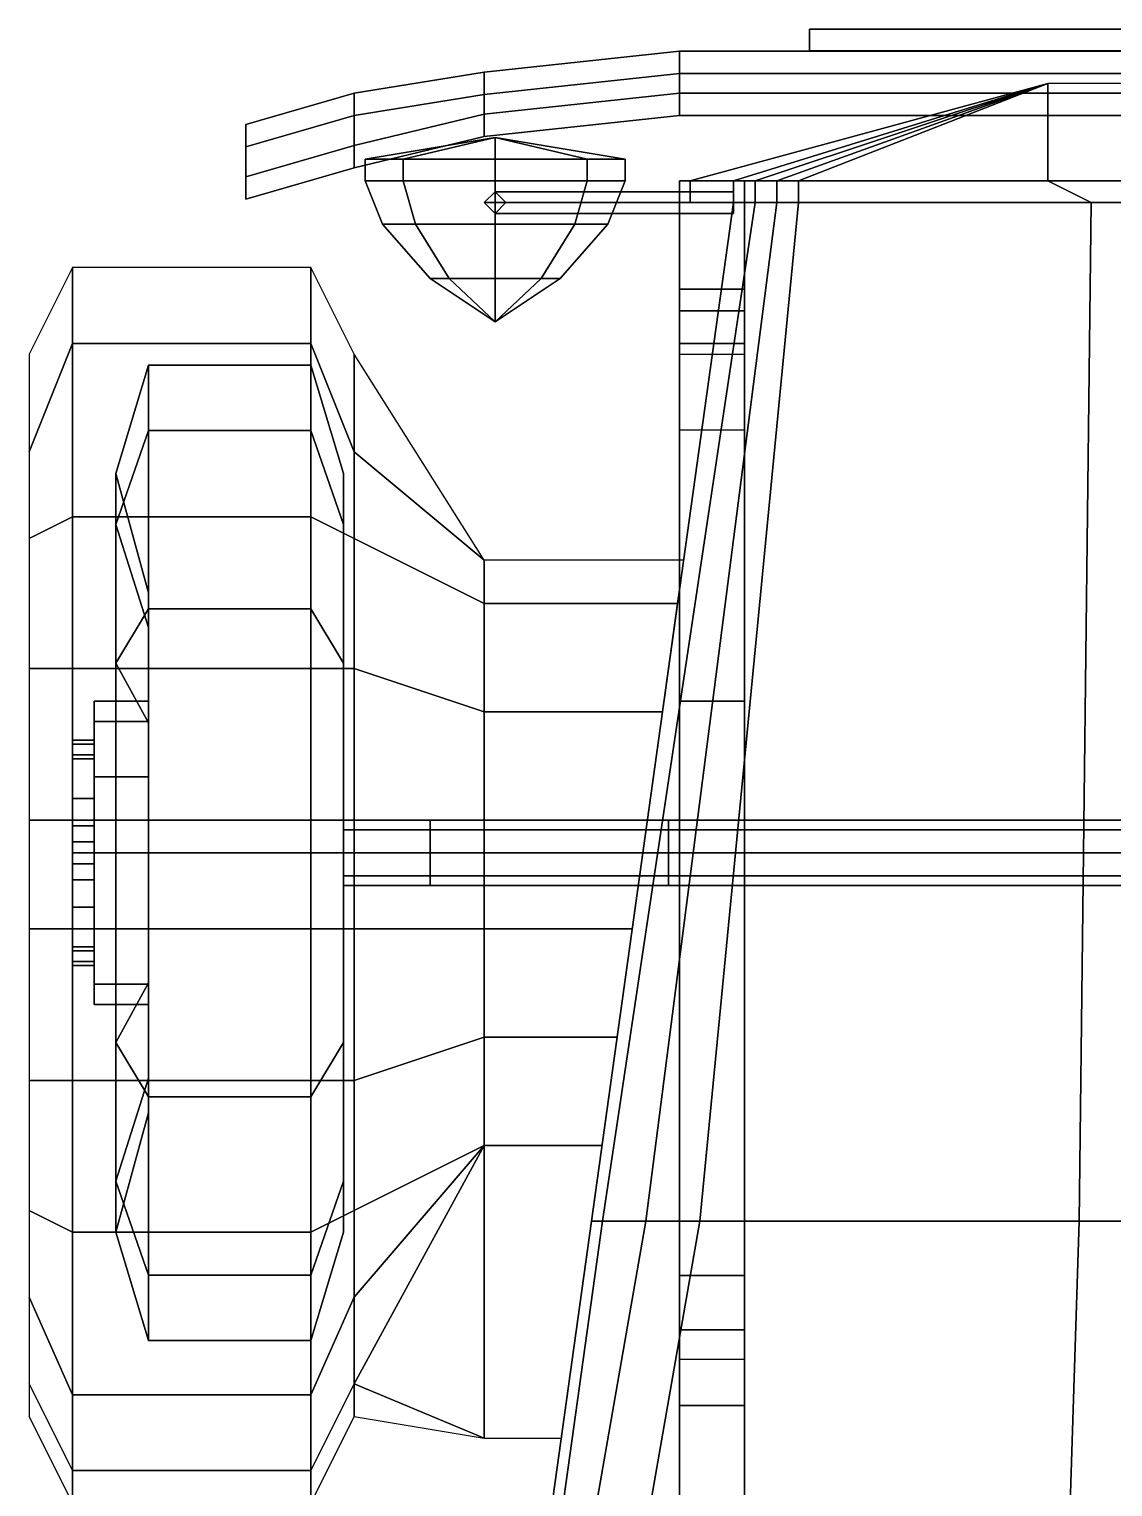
# Model space of a CAD drawing. Header units: millimetres. Extents: x -1 to 1, y -2.9 to 10.8.
# Drawn here: x -1 to 0, y 1.195 to 2.54 of the extents above; entities that cross this region are included whole.
import ezdxf

# ---------------------------------------------------------------- set-up
doc = ezdxf.new("R2010")
doc.units = ezdxf.units.MM
doc.layers.add('frame', color=5, linetype='Continuous')
doc.layers.add('wheels', color=2, linetype='Continuous')

msp = doc.modelspace()

# ---------------------------------------------------------------- linework, layer by layer
for points in [[(0.28, 2.54, 0.73), (0.28, 2.54, 0.57), (-0.28, 2.54, 0.57), (-0.28, 2.54, 0.73)], [(-0.28, 2.54, 0.57), (-0.28, 2.52, 0.57), (-0.28, 2.52, 0.73), (-0.28, 2.54, 0.73)], [(0.28, 2.54, 0.57), (0.28, 2.52, 0.57), (-0.28, 2.52, 0.57), (-0.28, 2.54, 0.57)], [(-0.28, 2.54, 0.73), (-0.28, 2.52, 0.73), (0.28, 2.52, 0.73), (0.28, 2.54, 0.73)], [(-0.28, 2.52, 0.73), (-0.28, 2.52, 0.57), (0.28, 2.52, 0.57), (0.28, 2.52, 0.73)], [(-0.06, 2.49, 0.58), (-0.39, 2.4, 0.54), (-0.35, 2.4, 0.88)], [(-0.06, 2.49, 0.58), (-0.35, 2.4, 0.51), (-0.39, 2.4, 0.54)], [(-0.06, 2.49, 0.58), (-0.35, 2.4, 0.88), (-0.33, 2.4, 0.91)], [(-0.06, 2.49, 0.58), (-0.33, 2.4, 0.91), (-0.31, 2.4, 0.93)], [(-0.06, 2.49, 0.58), (-0.31, 2.4, 0.93), (-0.29, 2.4, 0.94)], [(-0.06, 2.49, 0.58), (-0.29, 2.4, 0.94), (-0.06, 2.4, 0.97)], [(-0.06, 2.49, 0.58), (-0.06, 2.4, 0.97), (0.06, 2.4, 0.97), (0.06, 2.49, 0.58)], [(-0.6549, 2.42, 0.7651), (-0.69, 2.42, 0.85), (-0.57, 2.44, 0.85)], [(-0.69, 2.42, 0.85), (-0.6549, 2.42, 0.9349), (-0.57, 2.44, 0.85)], [(-0.57, 2.42, 0.73), (-0.6549, 2.42, 0.7651), (-0.57, 2.44, 0.85)], [(-0.6549, 2.42, 0.9349), (-0.57, 2.42, 0.97), (-0.57, 2.44, 0.85)], [(-0.45, 2.42, 0.85), (-0.4851, 2.42, 0.7651), (-0.57, 2.44, 0.85)], [(-0.4851, 2.42, 0.7651), (-0.57, 2.42, 0.73), (-0.57, 2.44, 0.85)], [(-0.57, 2.42, 0.97), (-0.4851, 2.42, 0.9349), (-0.57, 2.44, 0.85)], [(-0.4851, 2.42, 0.9349), (-0.45, 2.42, 0.85), (-0.57, 2.44, 0.85)], [(-0.6549, 2.42, 0.9349), (-0.69, 2.42, 0.85), (-0.69, 2.4, 0.85), (-0.6549, 2.4, 0.9349)], [(-0.69, 2.42, 0.85), (-0.6549, 2.42, 0.7651), (-0.6549, 2.4, 0.7651), (-0.69, 2.4, 0.85)], [(-0.57, 2.42, 0.97), (-0.6549, 2.42, 0.9349), (-0.6549, 2.4, 0.9349), (-0.57, 2.4, 0.97)], [(-0.6549, 2.42, 0.7651), (-0.57, 2.42, 0.73), (-0.57, 2.4, 0.73), (-0.6549, 2.4, 0.7651)], [(-0.4851, 2.42, 0.9349), (-0.57, 2.42, 0.97), (-0.57, 2.4, 0.97), (-0.4851, 2.4, 0.9349)], [(-0.57, 2.42, 0.73), (-0.4851, 2.42, 0.7651), (-0.4851, 2.4, 0.7651), (-0.57, 2.4, 0.73)], [(-0.45, 2.42, 0.85), (-0.4851, 2.42, 0.9349), (-0.4851, 2.4, 0.9349), (-0.45, 2.4, 0.85)], [(-0.4851, 2.42, 0.7651), (-0.45, 2.42, 0.85), (-0.45, 2.4, 0.85), (-0.4851, 2.4, 0.7651)], [(-0.6739, 2.36, 0.85), (-0.69, 2.4, 0.85), (-0.6549, 2.4, 0.7651), (-0.6435, 2.36, 0.7765)], [(-0.6435, 2.36, 0.9235), (-0.6549, 2.4, 0.9349), (-0.69, 2.4, 0.85), (-0.6739, 2.36, 0.85)], [(-0.6435, 2.36, 0.7765), (-0.6549, 2.4, 0.7651), (-0.57, 2.4, 0.73), (-0.57, 2.36, 0.7461)], [(-0.57, 2.36, 0.9539), (-0.57, 2.4, 0.97), (-0.6549, 2.4, 0.9349), (-0.6435, 2.36, 0.9235)], [(-0.57, 2.36, 0.7461), (-0.57, 2.4, 0.73), (-0.4851, 2.4, 0.7651), (-0.4965, 2.36, 0.7765)], [(-0.4965, 2.36, 0.9235), (-0.4851, 2.4, 0.9349), (-0.57, 2.4, 0.97), (-0.57, 2.36, 0.9539)], [(-0.4965, 2.36, 0.7765), (-0.4851, 2.4, 0.7651), (-0.45, 2.4, 0.85), (-0.4661, 2.36, 0.85)], [(-0.4661, 2.36, 0.85), (-0.45, 2.4, 0.85), (-0.4851, 2.4, 0.9349), (-0.4965, 2.36, 0.9235)], [(-0.39, 2.4, 0.54), (-0.39, 2.38, 0.54), (-0.35, 2.38, 0.88), (-0.35, 2.4, 0.88)], [(-0.35, 2.4, 0.51), (-0.35, 2.38, 0.51), (-0.39, 2.38, 0.54), (-0.39, 2.4, 0.54)], [(-0.35, 2.4, 0.88), (-0.35, 2.38, 0.88), (-0.33, 2.38, 0.91), (-0.33, 2.4, 0.91)], [(-0.33, 2.4, 0.91), (-0.33, 2.38, 0.91), (-0.31, 2.38, 0.93), (-0.31, 2.4, 0.93)], [(-0.31, 2.4, 0.93), (-0.31, 2.38, 0.93), (-0.29, 2.38, 0.94), (-0.29, 2.4, 0.94)], [(-0.29, 2.4, 0.94), (-0.29, 2.38, 0.94), (-0.02, 2.38, 0.97), (-0.06, 2.4, 0.97)], [(-0.06, 2.4, 0.97), (-0.02, 2.38, 0.97), (0.02, 2.38, 0.97), (0.06, 2.4, 0.97)], [(-0.57, 2.39, 0.7), (-0.58, 2.38, 0.69), (-0.58, 2.38, 0.75), (-0.57, 2.39, 0.75)], [(-0.35, 2.39, 0.7), (-0.35, 2.38, 0.69), (-0.58, 2.38, 0.69), (-0.57, 2.39, 0.7)], [(-0.56, 2.38, 0.71), (-0.57, 2.39, 0.7), (-0.57, 2.39, 0.75), (-0.56, 2.38, 0.75)], [(-0.35, 2.38, 0.71), (-0.35, 2.39, 0.7), (-0.57, 2.39, 0.7), (-0.56, 2.38, 0.71)], [(-0.58, 2.38, 0.69), (-0.57, 2.37, 0.7), (-0.57, 2.37, 0.75), (-0.58, 2.38, 0.75)], [(-0.35, 2.38, 0.69), (-0.35, 2.37, 0.7), (-0.57, 2.37, 0.7), (-0.58, 2.38, 0.69)], [(-0.57, 2.37, 0.7), (-0.56, 2.38, 0.71), (-0.56, 2.38, 0.75), (-0.57, 2.37, 0.75)], [(-0.35, 2.37, 0.7), (-0.35, 2.38, 0.71), (-0.56, 2.38, 0.71), (-0.57, 2.37, 0.7)], [(-0.35, 2.38, 0.68), (-0.52, 1.16, 0.68), (-0.481, 1.44, 1.1189), (-0.35, 2.38, 0.88)], [(0.35, 2.38, 0.68), (0.52, 1.16, 0.68), (-0.52, 1.16, 0.68), (-0.35, 2.38, 0.68)], [(-0.35, 2.38, 0.88), (-0.481, 1.44, 1.1189), (-0.471, 1.44, 1.1689), (-0.33, 2.38, 0.91)], [(-0.33, 2.38, 0.91), (-0.471, 1.44, 1.1689), (-0.431, 1.44, 1.2089), (-0.31, 2.38, 0.93)], [(-0.31, 2.38, 0.93), (-0.431, 1.44, 1.2089), (-0.381, 1.44, 1.2289), (-0.29, 2.38, 0.94)], [(-0.39, 2.38, 0.54), (-0.35, 2.38, 0.68), (-0.35, 2.38, 0.68), (-0.35, 2.38, 0.88)], [(-0.35, 2.38, 0.51), (-0.35, 2.38, 0.68), (-0.35, 2.38, 0.68), (-0.39, 2.38, 0.54)], [(-0.29, 2.38, 0.94), (-0.381, 1.44, 1.2289), (-0.031, 1.44, 1.2589), (-0.02, 2.38, 0.97)], [(-0.02, 2.38, 0.97), (-0.031, 1.44, 1.2589), (0.031, 1.44, 1.2589), (0.02, 2.38, 0.97)], [(-0.63, 2.31, 0.85), (-0.6739, 2.36, 0.85), (-0.6435, 2.36, 0.7765), (-0.6124, 2.31, 0.8076)], [(-0.6124, 2.31, 0.8924), (-0.6435, 2.36, 0.9235), (-0.6739, 2.36, 0.85), (-0.63, 2.31, 0.85)], [(-0.6124, 2.31, 0.8076), (-0.6435, 2.36, 0.7765), (-0.57, 2.36, 0.7461), (-0.57, 2.31, 0.79)], [(-0.57, 2.31, 0.91), (-0.57, 2.36, 0.9539), (-0.6435, 2.36, 0.9235), (-0.6124, 2.31, 0.8924)], [(-0.57, 2.31, 0.79), (-0.57, 2.36, 0.7461), (-0.4965, 2.36, 0.7765), (-0.5276, 2.31, 0.8076)], [(-0.5276, 2.31, 0.8924), (-0.4965, 2.36, 0.9235), (-0.57, 2.36, 0.9539), (-0.57, 2.31, 0.91)], [(-0.5276, 2.31, 0.8076), (-0.4965, 2.36, 0.7765), (-0.4661, 2.36, 0.85), (-0.51, 2.31, 0.85)], [(-0.51, 2.31, 0.85), (-0.4661, 2.36, 0.85), (-0.4965, 2.36, 0.9235), (-0.5276, 2.31, 0.8924)], [(-1, 2.24, 0.62), (-1, 2.15, 0.76), (-0.96, 2.25, 0.76), (-0.96, 2.32, 0.62)], [(-0.96, 2.32, 0.62), (-0.96, 2.25, 0.76), (-0.74, 2.25, 0.76), (-0.74, 2.32, 0.62)], [(-0.74, 2.32, 0.62), (-0.74, 2.25, 0.76), (-0.7, 2.15, 0.76), (-0.7, 2.24, 0.62)], [(-0.57, 2.27, 0.85), (-0.63, 2.31, 0.85), (-0.6124, 2.31, 0.8076), (-0.57, 2.27, 0.85)], [(-0.57, 2.27, 0.85), (-0.6124, 2.31, 0.8924), (-0.63, 2.31, 0.85), (-0.57, 2.27, 0.85)], [(-0.57, 2.27, 0.85), (-0.6124, 2.31, 0.8076), (-0.57, 2.31, 0.79), (-0.57, 2.27, 0.85)], [(-0.57, 2.27, 0.85), (-0.57, 2.31, 0.91), (-0.6124, 2.31, 0.8924), (-0.57, 2.27, 0.85)], [(-0.57, 2.27, 0.85), (-0.57, 2.31, 0.79), (-0.5276, 2.31, 0.8076), (-0.57, 2.27, 0.85)], [(-0.57, 2.27, 0.85), (-0.5276, 2.31, 0.8076), (-0.51, 2.31, 0.85), (-0.57, 2.27, 0.85)], [(-0.57, 2.27, 0.85), (-0.51, 2.31, 0.85), (-0.5276, 2.31, 0.8924), (-0.57, 2.27, 0.85)], [(-0.57, 2.27, 0.85), (-0.5276, 2.31, 0.8924), (-0.57, 2.31, 0.91), (-0.57, 2.27, 0.85)], [(-1, 2.15, 0.76), (-1, 2.07, 0.84), (-0.96, 2.09, 0.91), (-0.96, 2.25, 0.76)], [(-0.96, 2.25, 0.76), (-0.96, 2.09, 0.91), (-0.74, 2.09, 0.91), (-0.74, 2.25, 0.76)], [(-0.74, 2.25, 0.76), (-0.74, 2.09, 0.91), (-0.7, 2.07, 0.84), (-0.7, 2.15, 0.76)], [(-0.7, 2.24, 0.62), (-0.7, 2.15, 0.76), (-0.58, 2.05, 0.68)], [(-0.7, 2.15, 0.76), (-0.7, 2.07, 0.84), (-0.58, 2.01, 0.72), (-0.58, 2.05, 0.68)], [(-1, 2.07, 0.84), (-1, 1.95, 0.9), (-0.96, 1.95, 0.98), (-0.96, 2.09, 0.91)], [(-0.96, 2.09, 0.91), (-0.96, 1.95, 0.98), (-0.74, 1.95, 0.98), (-0.74, 2.09, 0.91)], [(-0.74, 2.09, 0.91), (-0.74, 1.95, 0.98), (-0.7, 1.95, 0.9), (-0.7, 2.07, 0.84)], [(-0.7, 2.07, 0.84), (-0.7, 1.95, 0.9), (-0.58, 1.91, 0.77), (-0.58, 2.01, 0.72)], [(-0.58, 2.05, 0.68), (-0.58, 2.01, 0.72), (-0.4016, 2.01, 0.72), (-0.396, 2.05, 0.68)], [(-0.58, 2.01, 0.72), (-0.58, 1.91, 0.77), (-0.4155, 1.91, 0.77), (-0.4016, 2.01, 0.72)], [(-1, 1.95, 0.9), (-1, 1.81, 0.94), (-0.96, 1.81, 1.01), (-0.96, 1.95, 0.98)], [(-0.96, 1.95, 0.98), (-0.96, 1.81, 1.01), (-0.74, 1.81, 1.01), (-0.74, 1.95, 0.98)], [(-0.74, 1.95, 0.98), (-0.74, 1.81, 1.01), (-0.7, 1.81, 0.94), (-0.7, 1.95, 0.9)], [(-0.7, 1.95, 0.9), (-0.7, 1.81, 0.94), (-0.58, 1.81, 0.79), (-0.58, 1.91, 0.77)], [(-0.58, 1.91, 0.77), (-0.58, 1.81, 0.79), (-0.4294, 1.81, 0.79), (-0.4155, 1.91, 0.77)], [(-1, 1.81, 0.94), (-1, 1.71, 0.94), (-0.96, 1.71, 1.01), (-0.96, 1.81, 1.01)], [(-0.96, 1.81, 1.01), (-0.96, 1.71, 1.01), (-0.74, 1.71, 1.01), (-0.74, 1.81, 1.01)], [(-0.74, 1.81, 1.01), (-0.74, 1.71, 1.01), (-0.7, 1.71, 0.94), (-0.7, 1.81, 0.94)], [(-0.7, 1.81, 0.94), (-0.7, 1.71, 0.94), (-0.58, 1.71, 0.79), (-0.58, 1.81, 0.79)], [(-0.58, 1.81, 0.79), (-0.58, 1.71, 0.79), (-0.4434, 1.71, 0.79), (-0.4294, 1.81, 0.79)], [(-0.96, 1.57, 0.98), (-0.96, 1.71, 1.01), (-1, 1.71, 0.94), (-1, 1.57, 0.9)], [(-0.74, 1.57, 0.98), (-0.74, 1.71, 1.01), (-0.96, 1.71, 1.01), (-0.96, 1.57, 0.98)], [(-0.7, 1.57, 0.9), (-0.7, 1.71, 0.94), (-0.74, 1.71, 1.01), (-0.74, 1.57, 0.98)], [(-0.58, 1.61, 0.78), (-0.58, 1.71, 0.79), (-0.7, 1.71, 0.94), (-0.7, 1.57, 0.9)], [(-0.58, 1.71, 0.79), (-0.58, 1.61, 0.78), (-0.4573, 1.61, 0.78), (-0.4434, 1.71, 0.79)], [(-0.58, 1.51, 0.76), (-0.58, 1.61, 0.78), (-0.7, 1.57, 0.9), (-0.7, 1.45, 0.84)], [(-0.58, 1.61, 0.78), (-0.58, 1.51, 0.76), (-0.4712, 1.51, 0.76), (-0.4573, 1.61, 0.78)], [(-0.96, 1.43, 0.91), (-0.96, 1.57, 0.98), (-1, 1.57, 0.9), (-1, 1.45, 0.84)], [(-0.74, 1.43, 0.91), (-0.74, 1.57, 0.98), (-0.96, 1.57, 0.98), (-0.96, 1.43, 0.91)], [(-0.7, 1.45, 0.84), (-0.7, 1.57, 0.9), (-0.74, 1.57, 0.98), (-0.74, 1.43, 0.91)], [(-0.58, 1.51, 0.76), (-0.58, 1.51, 0.76), (-0.7, 1.45, 0.84), (-0.7, 1.37, 0.76)], [(-0.58, 1.51, 0.76), (-0.58, 1.51, 0.76), (-0.7, 1.37, 0.76), (-0.7, 1.29, 0.62)], [(-0.7, 1.29, 0.62), (-0.7, 1.29, 0.62), (-0.58, 1.24, 0.68), (-0.58, 1.51, 0.76)], [(-0.58, 1.51, 0.76), (-0.58, 1.24, 0.68), (-0.5089, 1.24, 0.68), (-0.4712, 1.51, 0.76)], [(-0.96, 1.28, 0.76), (-0.96, 1.43, 0.91), (-1, 1.45, 0.84), (-1, 1.37, 0.76)], [(-0.7, 1.37, 0.76), (-0.7, 1.45, 0.84), (-0.74, 1.43, 0.91), (-0.74, 1.28, 0.76)], [(-0.481, 1.44, 1.1189), (-0.52, 1.16, 1.19), (-0.51, 1.16, 1.26), (-0.471, 1.44, 1.1689)], [(-0.52, 1.16, 0.68), (-0.52, 1.16, 0.68), (-0.52, 1.16, 1.19), (-0.481, 1.44, 1.1189)], [(-0.471, 1.44, 1.1689), (-0.51, 1.16, 1.26), (-0.48, 1.16, 1.3), (-0.431, 1.44, 1.2089)], [(-0.431, 1.44, 1.2089), (-0.48, 1.16, 1.3), (-0.43, 1.16, 1.32), (-0.381, 1.44, 1.2289)], [(-0.381, 1.44, 1.2289), (-0.43, 1.16, 1.32), (-0.04, 1.16, 1.34), (-0.031, 1.44, 1.2589)], [(-0.031, 1.44, 1.2589), (-0.04, 1.16, 1.34), (0.04, 1.16, 1.34), (0.031, 1.44, 1.2589)], [(-0.74, 1.28, 0.76), (-0.74, 1.43, 0.91), (-0.96, 1.43, 0.91), (-0.96, 1.28, 0.76)], [(-0.96, 1.21, 0.62), (-0.96, 1.28, 0.76), (-1, 1.37, 0.76), (-1, 1.29, 0.62)], [(-0.7, 1.29, 0.62), (-0.7, 1.37, 0.76), (-0.74, 1.28, 0.76), (-0.74, 1.21, 0.62)], [(-0.96, 1.18, 0.48), (-0.96, 1.21, 0.62), (-1, 1.29, 0.62), (-1, 1.26, 0.5)], [(-0.74, 1.21, 0.62), (-0.74, 1.28, 0.76), (-0.96, 1.28, 0.76), (-0.96, 1.21, 0.62)], [(-0.7, 1.26, 0.5), (-0.7, 1.29, 0.62), (-0.74, 1.21, 0.62), (-0.74, 1.18, 0.48)], [(-0.58, 1.24, 0.68), (-0.58, 1.24, 0.68), (-0.7, 1.29, 0.62), (-0.7, 1.26, 0.5)], [(-0.96, 1.18, 0.39), (-0.96, 1.18, 0.48), (-1, 1.26, 0.5), (-1, 1.26, 0.39)], [(-0.7, 1.26, 0.39), (-0.7, 1.26, 0.5), (-0.74, 1.18, 0.48), (-0.74, 1.18, 0.39)], [(-0.74, 1.18, 0.48), (-0.74, 1.21, 0.62), (-0.96, 1.21, 0.62), (-0.96, 1.18, 0.48)]]:
    msp.add_3dface(points)
at = {"layer": 'frame'}
for points in [[(-0.4, 2.5197, 0.6165), (-0.4, 2.481, 0.6062), (-0.58, 2.4617, 0.601), (-0.58, 2.5004, 0.6114)], [(-0.58, 2.4796, 0.6886), (-0.4, 2.499, 0.6938), (-0.4, 2.5197, 0.6165), (-0.58, 2.5004, 0.6114)], [(0.4, 2.5197, 0.6165), (0.4, 2.481, 0.6062), (-0.4, 2.481, 0.6062), (-0.4, 2.5197, 0.6165)], [(-0.4, 2.499, 0.6938), (0.4, 2.499, 0.6938), (0.4, 2.5197, 0.6165), (-0.4, 2.5197, 0.6165)], [(-0.58, 2.5004, 0.6114), (-0.58, 2.4617, 0.601), (-0.7, 2.4327, 0.5932), (-0.7, 2.481, 0.6062)], [(-0.7, 2.4603, 0.6835), (-0.58, 2.4796, 0.6886), (-0.58, 2.5004, 0.6114), (-0.7, 2.481, 0.6062)], [(-0.58, 2.441, 0.6783), (-0.4, 2.4603, 0.6835), (-0.4, 2.499, 0.6938), (-0.58, 2.4796, 0.6886)], [(-0.4, 2.4603, 0.6835), (0.4, 2.4603, 0.6835), (0.4, 2.499, 0.6938), (-0.4, 2.499, 0.6938)], [(-0.8, 2.4314, 0.6757), (-0.7, 2.4603, 0.6835), (-0.7, 2.481, 0.6062), (-0.8, 2.4521, 0.5984)], [(-0.7, 2.481, 0.6062), (-0.7, 2.4327, 0.5932), (-0.8, 2.4038, 0.5855), (-0.8, 2.4521, 0.5984)], [(-0.7, 2.412, 0.6705), (-0.58, 2.441, 0.6783), (-0.58, 2.4796, 0.6886), (-0.7, 2.4603, 0.6835)], [(-0.58, 2.4617, 0.601), (-0.4, 2.481, 0.6062), (-0.4, 2.4603, 0.6835), (-0.58, 2.441, 0.6783)], [(-0.4, 2.481, 0.6062), (0.4, 2.481, 0.6062), (0.4, 2.4603, 0.6835), (-0.4, 2.4603, 0.6835)], [(-0.7, 2.4327, 0.5932), (-0.58, 2.4617, 0.601), (-0.58, 2.441, 0.6783), (-0.7, 2.412, 0.6705)], [(-0.8, 2.3831, 0.6628), (-0.7, 2.412, 0.6705), (-0.7, 2.4603, 0.6835), (-0.8, 2.4314, 0.6757)], [(-0.8, 2.4521, 0.5984), (-0.8, 2.4038, 0.5855), (-0.8, 2.3831, 0.6628), (-0.8, 2.4314, 0.6757)], [(-0.8, 2.4038, 0.5855), (-0.7, 2.4327, 0.5932), (-0.7, 2.412, 0.6705), (-0.8, 2.3831, 0.6628)], [(-0.4, 2.4, 0.62), (-0.4, 1.92, 0.62), (-0.4, 1.06, 0.68), (-0.4, 2.4, 0.68)], [(-0.34, 2.4, 0.62), (-0.34, 1.92, 0.62), (-0.4, 1.92, 0.62), (-0.4, 2.4, 0.62)], [(-0.4, 2.4, 0.68), (-0.4, 1.06, 0.68), (-0.34, 1.06, 0.68), (-0.34, 2.4, 0.68)], [(-0.34, 1.06, 0.68), (-0.34, 1.92, 0.62), (-0.34, 2.4, 0.62), (-0.34, 2.4, 0.68)], [(-0.4, 2.3, 0.48), (-0.4, 2.28, 0.46), (-0.4, 2.25, 0.51), (-0.4, 2.3, 0.51)], [(-0.34, 2.3, 0.48), (-0.34, 2.28, 0.46), (-0.4, 2.28, 0.46), (-0.4, 2.3, 0.48)], [(-0.34, 2.3, 0.51), (-0.34, 2.3, 0.48), (-0.4, 2.3, 0.48), (-0.4, 2.3, 0.51)], [(-0.34, 2.24, 0.62), (-0.34, 2.3, 0.51), (-0.4, 2.3, 0.51), (-0.4, 2.24, 0.62)], [(-0.4, 2.3, 0.51), (-0.4, 2.25, 0.51), (-0.4, 2.17, 0.62), (-0.4, 2.24, 0.62)], [(-0.34, 2.25, 0.51), (-0.34, 2.28, 0.46), (-0.34, 2.3, 0.48), (-0.34, 2.3, 0.51)], [(-0.34, 2.17, 0.62), (-0.34, 2.25, 0.51), (-0.34, 2.3, 0.51), (-0.34, 2.24, 0.62)], [(-0.4, 2.28, 0.46), (-0.4, 1.78, 0.39), (-0.4, 1.78, 0.47), (-0.4, 2.25, 0.51)], [(-0.34, 2.28, 0.46), (-0.34, 1.78, 0.39), (-0.4, 1.78, 0.39), (-0.4, 2.28, 0.46)], [(-0.34, 1.78, 0.47), (-0.34, 1.78, 0.39), (-0.34, 2.28, 0.46), (-0.34, 2.25, 0.51)], [(-0.4, 2.25, 0.51), (-0.4, 1.78, 0.47), (-0.34, 1.78, 0.47), (-0.34, 2.25, 0.51)], [(-0.4, 2.17, 0.62), (-0.4, 2.25, 0.51), (-0.34, 2.25, 0.51), (-0.34, 2.17, 0.62)], [(-0.34, 1.92, 0.62), (-0.34, 1.27, 0.49), (-0.4, 1.27, 0.49), (-0.4, 1.92, 0.62)], [(-0.4, 1.27, 0.49), (-0.4, 1.06, 0.49), (-0.4, 1.06, 0.68), (-0.4, 1.92, 0.62)], [(-0.34, 1.06, 0.68), (-0.34, 1.06, 0.49), (-0.34, 1.27, 0.49), (-0.34, 1.92, 0.62)], [(-0.71, 1.81, 0.42), (-0.71, 1.8012, 0.4412), (-0.63, 1.8012, 0.4412), (-0.63, 1.81, 0.42)], [(-0.71, 1.8012, 0.3988), (-0.71, 1.81, 0.42), (-0.63, 1.81, 0.42), (-0.63, 1.8012, 0.3988)], [(-0.63, 1.81, 0.42), (-0.63, 1.8012, 0.4412), (-0.41, 1.8012, 0.3312), (-0.41, 1.81, 0.31)], [(-0.63, 1.8012, 0.3988), (-0.63, 1.81, 0.42), (-0.41, 1.81, 0.31), (-0.41, 1.8012, 0.2888)], [(-0.41, 1.81, 0.31), (-0.41, 1.8012, 0.3312), (0.41, 1.8012, 0.3312), (0.41, 1.81, 0.31)], [(-0.41, 1.8012, 0.2888), (-0.41, 1.81, 0.31), (0.41, 1.81, 0.31), (0.41, 1.8012, 0.2888)], [(-0.71, 1.8012, 0.4412), (-0.71, 1.78, 0.45), (-0.63, 1.78, 0.45), (-0.63, 1.8012, 0.4412)], [(-0.71, 1.78, 0.39), (-0.71, 1.8012, 0.3988), (-0.63, 1.8012, 0.3988), (-0.63, 1.78, 0.39)], [(-0.63, 1.8012, 0.4412), (-0.63, 1.78, 0.45), (-0.41, 1.78, 0.34), (-0.41, 1.8012, 0.3312)], [(-0.63, 1.78, 0.39), (-0.63, 1.8012, 0.3988), (-0.41, 1.8012, 0.2888), (-0.41, 1.78, 0.28)], [(-0.41, 1.8012, 0.3312), (-0.41, 1.78, 0.34), (0.41, 1.78, 0.34), (0.41, 1.8012, 0.3312)], [(-0.41, 1.78, 0.28), (-0.41, 1.8012, 0.2888), (0.41, 1.8012, 0.2888), (0.41, 1.78, 0.28)], [(-0.71, 1.78, 0.45), (-0.71, 1.7588, 0.4412), (-0.63, 1.7588, 0.4412), (-0.63, 1.78, 0.45)], [(-0.71, 1.7588, 0.3988), (-0.71, 1.78, 0.39), (-0.63, 1.78, 0.39), (-0.63, 1.7588, 0.3988)], [(-0.63, 1.78, 0.45), (-0.63, 1.7588, 0.4412), (-0.41, 1.7588, 0.3312), (-0.41, 1.78, 0.34)], [(-0.63, 1.7588, 0.3988), (-0.63, 1.78, 0.39), (-0.41, 1.78, 0.28), (-0.41, 1.7588, 0.2888)], [(-0.41, 1.78, 0.34), (-0.41, 1.7588, 0.3312), (0.41, 1.7588, 0.3312), (0.41, 1.78, 0.34)], [(-0.41, 1.7588, 0.2888), (-0.41, 1.78, 0.28), (0.41, 1.78, 0.28), (0.41, 1.7588, 0.2888)], [(-0.4, 1.78, 0.47), (-0.4, 1.39, 0.51), (-0.34, 1.39, 0.51), (-0.34, 1.78, 0.47)], [(-0.4, 1.78, 0.39), (-0.4, 1.34, 0.46), (-0.4, 1.39, 0.51), (-0.4, 1.78, 0.47)], [(-0.34, 1.78, 0.39), (-0.34, 1.34, 0.46), (-0.4, 1.34, 0.46), (-0.4, 1.78, 0.39)], [(-0.34, 1.39, 0.51), (-0.34, 1.34, 0.46), (-0.34, 1.78, 0.39), (-0.34, 1.78, 0.47)], [(-0.71, 1.7588, 0.4412), (-0.71, 1.75, 0.42), (-0.63, 1.75, 0.42), (-0.63, 1.7588, 0.4412)], [(-0.71, 1.75, 0.42), (-0.71, 1.7588, 0.3988), (-0.63, 1.7588, 0.3988), (-0.63, 1.75, 0.42)], [(-0.63, 1.7588, 0.4412), (-0.63, 1.75, 0.42), (-0.41, 1.75, 0.31), (-0.41, 1.7588, 0.3312)], [(-0.63, 1.75, 0.42), (-0.63, 1.7588, 0.3988), (-0.41, 1.7588, 0.2888), (-0.41, 1.75, 0.31)], [(-0.41, 1.7588, 0.3312), (-0.41, 1.75, 0.31), (0.41, 1.75, 0.31), (0.41, 1.7588, 0.3312)], [(-0.41, 1.75, 0.31), (-0.41, 1.7588, 0.2888), (0.41, 1.7588, 0.2888), (0.41, 1.75, 0.31)], [(-0.4, 1.39, 0.51), (-0.4, 1.34, 0.46), (-0.4, 1.3125, 0.4985), (-0.4, 1.39, 0.514)], [(-0.34, 1.39, 0.514), (-0.34, 1.39, 0.51), (-0.4, 1.39, 0.51), (-0.4, 1.39, 0.514)], [(-0.34, 1.3125, 0.4985), (-0.34, 1.34, 0.46), (-0.34, 1.39, 0.51), (-0.34, 1.39, 0.514)], [(-0.4, 1.3125, 0.4985), (-0.4, 1.34, 0.46), (-0.34, 1.34, 0.46), (-0.34, 1.3125, 0.4985)], [(-0.34, 1.27, 0.49), (-0.34, 1.06, 0.49), (-0.4, 1.06, 0.49), (-0.4, 1.27, 0.49)]]:
    msp.add_3dface(points, dxfattribs=at)
at = {"layer": 'wheels'}
for points in [[(-0.89, 2.23, 0.42), (-0.89, 2.1697, 0.195), (-0.92, 2.0831, 0.245), (-0.92, 2.13, 0.42)], [(-0.89, 2.1697, 0.645), (-0.89, 2.23, 0.42), (-0.92, 2.13, 0.42), (-0.92, 2.0831, 0.595)], [(-0.74, 2.23, 0.42), (-0.74, 2.1697, 0.195), (-0.89, 2.1697, 0.195), (-0.89, 2.23, 0.42)], [(-0.74, 2.1697, 0.645), (-0.74, 2.23, 0.42), (-0.89, 2.23, 0.42), (-0.89, 2.1697, 0.645)], [(-0.74, 2.1697, 0.195), (-0.74, 2.23, 0.42), (-0.71, 2.13, 0.42), (-0.71, 2.0831, 0.245)], [(-0.74, 2.23, 0.42), (-0.74, 2.1697, 0.645), (-0.71, 2.0831, 0.595), (-0.71, 2.13, 0.42)], [(-0.89, 2.1697, 0.195), (-0.89, 2.005, 0.0303), (-0.92, 1.955, 0.1169), (-0.92, 2.0831, 0.245)], [(-0.89, 2.005, 0.8097), (-0.89, 2.1697, 0.645), (-0.92, 2.0831, 0.595), (-0.92, 1.955, 0.7231)], [(-0.74, 2.1697, 0.195), (-0.74, 2.005, 0.0303), (-0.89, 2.005, 0.0303), (-0.89, 2.1697, 0.195)], [(-0.74, 2.005, 0.8097), (-0.74, 2.1697, 0.645), (-0.89, 2.1697, 0.645), (-0.89, 2.005, 0.8097)], [(-0.74, 2.005, 0.0303), (-0.74, 2.1697, 0.195), (-0.71, 2.0831, 0.245), (-0.71, 1.955, 0.1169)], [(-0.74, 2.1697, 0.645), (-0.74, 2.005, 0.8097), (-0.71, 1.955, 0.7231), (-0.71, 2.0831, 0.595)], [(-0.92, 2.13, 0.42), (-0.92, 2.0831, 0.245), (-0.89, 1.9878, 0.3), (-0.89, 2.02, 0.42)], [(-0.92, 2.0831, 0.595), (-0.92, 2.13, 0.42), (-0.89, 2.02, 0.42), (-0.89, 1.9878, 0.54)], [(-0.71, 2.0831, 0.595), (-0.71, 1.605, 0.1169), (-0.71, 1.78, 0.07), (-0.71, 2.13, 0.42)], [(-0.71, 2.13, 0.42), (-0.71, 1.78, 0.07), (-0.71, 1.955, 0.1169), (-0.71, 2.0831, 0.245)], [(-0.92, 2.0831, 0.245), (-0.92, 1.955, 0.1169), (-0.89, 1.9, 0.2122), (-0.89, 1.9878, 0.3)], [(-0.92, 1.955, 0.7231), (-0.92, 2.0831, 0.595), (-0.89, 1.9878, 0.54), (-0.89, 1.9, 0.6278)], [(-0.71, 1.955, 0.7231), (-0.71, 1.4769, 0.245), (-0.71, 1.605, 0.1169), (-0.71, 2.0831, 0.595)], [(-0.89, 2.02, 0.42), (-0.89, 1.9878, 0.3), (-0.89, 1.9012, 0.35), (-0.89, 1.92, 0.42)], [(-0.89, 1.9878, 0.54), (-0.89, 2.02, 0.42), (-0.89, 1.92, 0.42), (-0.89, 1.9012, 0.49)], [(-0.89, 2.005, 0.0303), (-0.89, 1.78, -0.03), (-0.92, 1.78, 0.07), (-0.92, 1.955, 0.1169)], [(-0.89, 1.78, 0.87), (-0.89, 2.005, 0.8097), (-0.92, 1.955, 0.7231), (-0.92, 1.78, 0.77)], [(-0.74, 2.005, 0.0303), (-0.74, 1.78, -0.03), (-0.89, 1.78, -0.03), (-0.89, 2.005, 0.0303)], [(-0.74, 1.78, 0.87), (-0.74, 2.005, 0.8097), (-0.89, 2.005, 0.8097), (-0.89, 1.78, 0.87)], [(-0.74, 1.78, -0.03), (-0.74, 2.005, 0.0303), (-0.71, 1.955, 0.1169), (-0.71, 1.78, 0.07)], [(-0.74, 2.005, 0.8097), (-0.74, 1.78, 0.87), (-0.71, 1.78, 0.77), (-0.71, 1.955, 0.7231)], [(-0.89, 1.9878, 0.3), (-0.89, 1.9, 0.2122), (-0.89, 1.85, 0.2988), (-0.89, 1.9012, 0.35)], [(-0.89, 1.9, 0.6278), (-0.89, 1.9878, 0.54), (-0.89, 1.9012, 0.49), (-0.89, 1.85, 0.5412)], [(-0.92, 1.955, 0.1169), (-0.92, 1.78, 0.07), (-0.89, 1.78, 0.18), (-0.89, 1.9, 0.2122)], [(-0.92, 1.78, 0.77), (-0.92, 1.955, 0.7231), (-0.89, 1.9, 0.6278), (-0.89, 1.78, 0.66)], [(-0.71, 1.78, 0.77), (-0.71, 1.43, 0.42), (-0.71, 1.4769, 0.245), (-0.71, 1.955, 0.7231)], [(-0.89, 1.92, 0.42), (-0.89, 1.9012, 0.35), (-0.94, 1.9012, 0.35), (-0.94, 1.92, 0.42)], [(-0.94, 1.92, 0.42), (-0.94, 1.9012, 0.35), (-0.94, 1.8839, 0.36), (-0.94, 1.8803, 0.3737)], [(-0.89, 1.9012, 0.49), (-0.89, 1.92, 0.42), (-0.94, 1.92, 0.42), (-0.94, 1.9012, 0.49)], [(-0.94, 1.8803, 0.4663), (-0.94, 1.92, 0.42), (-0.94, 1.83, 0.42), (-0.94, 1.8803, 0.4663)], [(-0.94, 1.9012, 0.49), (-0.94, 1.92, 0.42), (-0.94, 1.8803, 0.4663), (-0.94, 1.8839, 0.48)], [(-0.94, 1.92, 0.42), (-0.94, 1.8803, 0.3737), (-0.94, 1.83, 0.42)], [(-0.89, 1.9012, 0.35), (-0.89, 1.85, 0.2988), (-0.94, 1.85, 0.2988), (-0.94, 1.9012, 0.35)], [(-0.94, 1.9012, 0.35), (-0.94, 1.85, 0.2988), (-0.94, 1.8703, 0.3563), (-0.94, 1.8839, 0.36)], [(-0.89, 1.85, 0.5412), (-0.89, 1.9012, 0.49), (-0.94, 1.9012, 0.49), (-0.94, 1.85, 0.5412)], [(-0.94, 1.85, 0.5412), (-0.94, 1.9012, 0.49), (-0.94, 1.8839, 0.48), (-0.94, 1.8703, 0.4837)], [(-0.89, 1.9, 0.2122), (-0.89, 1.78, 0.18), (-0.89, 1.78, 0.28), (-0.89, 1.85, 0.2988)], [(-0.89, 1.78, 0.66), (-0.89, 1.9, 0.6278), (-0.89, 1.85, 0.5412), (-0.89, 1.78, 0.56)], [(-0.94, 1.8803, 0.3737), (-0.94, 1.8839, 0.36), (-0.96, 1.8839, 0.36), (-0.96, 1.8803, 0.3737)], [(-0.96, 1.8839, 0.36), (-0.96, 1.8703, 0.3563), (-0.96, 1.8666, 0.37), (-0.96, 1.8803, 0.3737)], [(-0.94, 1.8839, 0.36), (-0.94, 1.8703, 0.3563), (-0.96, 1.8703, 0.3563), (-0.96, 1.8839, 0.36)], [(-0.94, 1.8703, 0.4837), (-0.94, 1.8839, 0.48), (-0.96, 1.8839, 0.48), (-0.96, 1.8703, 0.4837)], [(-0.94, 1.8839, 0.48), (-0.94, 1.8803, 0.4663), (-0.96, 1.8803, 0.4663), (-0.96, 1.8839, 0.48)], [(-0.96, 1.8839, 0.48), (-0.96, 1.8803, 0.4663), (-0.96, 1.8666, 0.47), (-0.96, 1.8703, 0.4837)], [(-0.94, 1.8803, 0.4663), (-0.94, 1.8666, 0.47), (-0.96, 1.8666, 0.47), (-0.96, 1.8803, 0.4663)], [(-0.94, 1.8666, 0.37), (-0.94, 1.8803, 0.3737), (-0.96, 1.8803, 0.3737), (-0.96, 1.8666, 0.37)], [(-0.94, 1.8703, 0.3563), (-0.94, 1.8666, 0.37), (-0.96, 1.8666, 0.37), (-0.96, 1.8703, 0.3563)], [(-0.94, 1.8666, 0.47), (-0.94, 1.8703, 0.4837), (-0.96, 1.8703, 0.4837), (-0.96, 1.8666, 0.47)], [(-0.94, 1.8803, 0.4663), (-0.94, 1.83, 0.42), (-0.94, 1.8666, 0.47)], [(-0.94, 1.8803, 0.3737), (-0.94, 1.8666, 0.37), (-0.94, 1.83, 0.42)], [(-0.94, 1.8703, 0.3563), (-0.94, 1.805, 0.3767), (-0.94, 1.8666, 0.37)], [(-0.94, 1.8703, 0.3563), (-0.94, 1.85, 0.2988), (-0.94, 1.805, 0.3767), (-0.94, 1.8703, 0.3563)], [(-0.94, 1.8703, 0.4837), (-0.94, 1.8666, 0.47), (-0.94, 1.805, 0.4633)], [(-0.94, 1.85, 0.5412), (-0.94, 1.8703, 0.4837), (-0.94, 1.805, 0.4633)], [(-0.94, 1.8666, 0.47), (-0.94, 1.83, 0.42), (-0.94, 1.805, 0.4633)], [(-0.94, 1.8666, 0.37), (-0.94, 1.805, 0.3767), (-0.94, 1.83, 0.42)], [(-0.94, 1.85, 0.2988), (-0.94, 1.79, 0.31), (-0.94, 1.805, 0.3767)], [(-0.89, 1.85, 0.2988), (-0.89, 1.78, 0.28), (-0.94, 1.78, 0.28), (-0.94, 1.85, 0.2988)], [(-0.94, 1.85, 0.2988), (-0.94, 1.78, 0.28), (-0.94, 1.78, 0.3), (-0.94, 1.79, 0.31)], [(-0.89, 1.78, 0.56), (-0.89, 1.85, 0.5412), (-0.94, 1.85, 0.5412), (-0.94, 1.78, 0.56)], [(-0.94, 1.78, 0.56), (-0.94, 1.85, 0.5412), (-0.94, 1.79, 0.53), (-0.94, 1.78, 0.54)], [(-0.94, 1.79, 0.53), (-0.94, 1.85, 0.5412), (-0.94, 1.805, 0.4633), (-0.94, 1.79, 0.53)], [(-0.94, 1.805, 0.4633), (-0.94, 1.83, 0.42), (-0.96, 1.83, 0.42), (-0.96, 1.805, 0.4633)], [(-0.94, 1.83, 0.42), (-0.94, 1.805, 0.3767), (-0.96, 1.805, 0.3767), (-0.96, 1.83, 0.42)], [(-0.96, 1.755, 0.4633), (-0.96, 1.805, 0.4633), (-0.96, 1.83, 0.42), (-0.96, 1.73, 0.42)], [(-0.96, 1.73, 0.42), (-0.96, 1.83, 0.42), (-0.96, 1.805, 0.3767), (-0.96, 1.755, 0.3767)], [(-0.94, 1.755, 0.4633), (-0.94, 1.805, 0.4633), (-0.96, 1.805, 0.4633), (-0.96, 1.755, 0.4633)], [(-0.94, 1.805, 0.3767), (-0.94, 1.755, 0.3767), (-0.96, 1.755, 0.3767), (-0.96, 1.805, 0.3767)], [(-0.94, 1.78, 0.32), (-0.94, 1.755, 0.3767), (-0.94, 1.805, 0.3767)], [(-0.94, 1.79, 0.31), (-0.94, 1.78, 0.32), (-0.94, 1.805, 0.3767)], [(-0.94, 1.78, 0.52), (-0.94, 1.805, 0.4633), (-0.94, 1.755, 0.4633)], [(-0.94, 1.79, 0.53), (-0.94, 1.805, 0.4633), (-0.94, 1.78, 0.52)], [(-0.94, 1.79, 0.31), (-0.94, 1.78, 0.3), (-0.96, 1.78, 0.3), (-0.96, 1.79, 0.31)], [(-0.94, 1.78, 0.32), (-0.94, 1.79, 0.31), (-0.96, 1.79, 0.31), (-0.96, 1.78, 0.32)], [(-0.96, 1.78, 0.3), (-0.96, 1.77, 0.31), (-0.96, 1.78, 0.32), (-0.96, 1.79, 0.31)], [(-0.96, 1.78, 0.54), (-0.96, 1.79, 0.53), (-0.96, 1.78, 0.52), (-0.96, 1.77, 0.53)], [(-0.94, 1.79, 0.53), (-0.94, 1.78, 0.52), (-0.96, 1.78, 0.52), (-0.96, 1.79, 0.53)], [(-0.94, 1.78, 0.54), (-0.94, 1.79, 0.53), (-0.96, 1.79, 0.53), (-0.96, 1.78, 0.54)], [(-0.94, 1.78, 0.3), (-0.94, 1.77, 0.31), (-0.96, 1.77, 0.31), (-0.96, 1.78, 0.3)], [(-0.94, 1.77, 0.31), (-0.94, 1.78, 0.32), (-0.96, 1.78, 0.32), (-0.96, 1.77, 0.31)], [(-0.94, 1.78, 0.52), (-0.94, 1.77, 0.53), (-0.96, 1.77, 0.53), (-0.96, 1.78, 0.52)], [(-0.94, 1.77, 0.53), (-0.94, 1.78, 0.54), (-0.96, 1.78, 0.54), (-0.96, 1.77, 0.53)], [(-0.94, 1.77, 0.31), (-0.94, 1.755, 0.3767), (-0.94, 1.78, 0.32)], [(-0.89, 1.78, 0.28), (-0.89, 1.71, 0.2988), (-0.94, 1.71, 0.2988), (-0.94, 1.78, 0.28)], [(-0.94, 1.78, 0.28), (-0.94, 1.71, 0.2988), (-0.94, 1.77, 0.31), (-0.94, 1.78, 0.3)], [(-0.89, 1.71, 0.5412), (-0.89, 1.78, 0.56), (-0.94, 1.78, 0.56), (-0.94, 1.71, 0.5412)], [(-0.94, 1.71, 0.5412), (-0.94, 1.78, 0.56), (-0.94, 1.78, 0.54), (-0.94, 1.77, 0.53)], [(-0.94, 1.77, 0.53), (-0.94, 1.78, 0.52), (-0.94, 1.755, 0.4633)], [(-0.92, 1.78, 0.07), (-0.92, 1.605, 0.1169), (-0.89, 1.66, 0.2122), (-0.89, 1.78, 0.18)], [(-0.89, 1.78, -0.03), (-0.89, 1.555, 0.0303), (-0.92, 1.605, 0.1169), (-0.92, 1.78, 0.07)], [(-0.89, 1.555, 0.8097), (-0.89, 1.78, 0.87), (-0.92, 1.78, 0.77), (-0.92, 1.605, 0.7231)], [(-0.92, 1.605, 0.7231), (-0.92, 1.78, 0.77), (-0.89, 1.78, 0.66), (-0.89, 1.66, 0.6278)], [(-0.74, 1.78, -0.03), (-0.74, 1.555, 0.0303), (-0.89, 1.555, 0.0303), (-0.89, 1.78, -0.03)], [(-0.89, 1.78, 0.18), (-0.89, 1.66, 0.2122), (-0.89, 1.71, 0.2988), (-0.89, 1.78, 0.28)], [(-0.74, 1.555, 0.8097), (-0.74, 1.78, 0.87), (-0.89, 1.78, 0.87), (-0.89, 1.555, 0.8097)], [(-0.89, 1.66, 0.6278), (-0.89, 1.78, 0.66), (-0.89, 1.78, 0.56), (-0.89, 1.71, 0.5412)], [(-0.74, 1.555, 0.0303), (-0.74, 1.78, -0.03), (-0.71, 1.78, 0.07), (-0.71, 1.605, 0.1169)], [(-0.74, 1.78, 0.87), (-0.74, 1.555, 0.8097), (-0.71, 1.605, 0.7231), (-0.71, 1.78, 0.77)], [(-0.71, 1.605, 0.7231), (-0.71, 1.4769, 0.595), (-0.71, 1.43, 0.42), (-0.71, 1.78, 0.77)], [(-0.94, 1.77, 0.31), (-0.94, 1.71, 0.2988), (-0.94, 1.755, 0.3767), (-0.94, 1.77, 0.31)], [(-0.94, 1.71, 0.5412), (-0.94, 1.77, 0.53), (-0.94, 1.755, 0.4633)], [(-0.94, 1.73, 0.42), (-0.94, 1.755, 0.4633), (-0.96, 1.755, 0.4633), (-0.96, 1.73, 0.42)], [(-0.94, 1.755, 0.3767), (-0.94, 1.73, 0.42), (-0.96, 1.73, 0.42), (-0.96, 1.755, 0.3767)], [(-0.94, 1.6897, 0.3563), (-0.94, 1.6934, 0.37), (-0.94, 1.755, 0.3767)], [(-0.94, 1.71, 0.2988), (-0.94, 1.6897, 0.3563), (-0.94, 1.755, 0.3767)], [(-0.94, 1.6934, 0.37), (-0.94, 1.73, 0.42), (-0.94, 1.755, 0.3767)], [(-0.94, 1.6897, 0.4837), (-0.94, 1.755, 0.4633), (-0.94, 1.6934, 0.47)], [(-0.94, 1.6934, 0.47), (-0.94, 1.755, 0.4633), (-0.94, 1.73, 0.42)], [(-0.94, 1.6897, 0.4837), (-0.94, 1.71, 0.5412), (-0.94, 1.755, 0.4633), (-0.94, 1.6897, 0.4837)], [(-0.94, 1.6797, 0.3737), (-0.94, 1.73, 0.42), (-0.94, 1.6934, 0.37)], [(-0.94, 1.6797, 0.3737), (-0.94, 1.64, 0.42), (-0.94, 1.73, 0.42), (-0.94, 1.6797, 0.3737)], [(-0.94, 1.6797, 0.4663), (-0.94, 1.6934, 0.47), (-0.94, 1.73, 0.42)], [(-0.94, 1.64, 0.42), (-0.94, 1.6797, 0.4663), (-0.94, 1.73, 0.42)], [(-0.89, 1.71, 0.2988), (-0.89, 1.6588, 0.35), (-0.94, 1.6588, 0.35), (-0.94, 1.71, 0.2988)], [(-0.94, 1.71, 0.2988), (-0.94, 1.6588, 0.35), (-0.94, 1.6761, 0.36), (-0.94, 1.6897, 0.3563)], [(-0.89, 1.6588, 0.49), (-0.89, 1.71, 0.5412), (-0.94, 1.71, 0.5412), (-0.94, 1.6588, 0.49)], [(-0.94, 1.6588, 0.49), (-0.94, 1.71, 0.5412), (-0.94, 1.6897, 0.4837), (-0.94, 1.6761, 0.48)], [(-0.89, 1.66, 0.2122), (-0.89, 1.5722, 0.3), (-0.89, 1.6588, 0.35), (-0.89, 1.71, 0.2988)], [(-0.89, 1.5722, 0.54), (-0.89, 1.66, 0.6278), (-0.89, 1.71, 0.5412), (-0.89, 1.6588, 0.49)], [(-0.94, 1.6934, 0.37), (-0.94, 1.6897, 0.3563), (-0.96, 1.6897, 0.3563), (-0.96, 1.6934, 0.37)], [(-0.96, 1.6761, 0.36), (-0.96, 1.6797, 0.3737), (-0.96, 1.6934, 0.37), (-0.96, 1.6897, 0.3563)], [(-0.94, 1.6797, 0.3737), (-0.94, 1.6934, 0.37), (-0.96, 1.6934, 0.37), (-0.96, 1.6797, 0.3737)], [(-0.94, 1.6897, 0.4837), (-0.94, 1.6934, 0.47), (-0.96, 1.6934, 0.47), (-0.96, 1.6897, 0.4837)], [(-0.94, 1.6934, 0.47), (-0.94, 1.6797, 0.4663), (-0.96, 1.6797, 0.4663), (-0.96, 1.6934, 0.47)], [(-0.96, 1.6761, 0.48), (-0.96, 1.6897, 0.4837), (-0.96, 1.6934, 0.47), (-0.96, 1.6797, 0.4663)], [(-0.94, 1.6897, 0.3563), (-0.94, 1.6761, 0.36), (-0.96, 1.6761, 0.36), (-0.96, 1.6897, 0.3563)], [(-0.94, 1.6761, 0.48), (-0.94, 1.6897, 0.4837), (-0.96, 1.6897, 0.4837), (-0.96, 1.6761, 0.48)], [(-0.94, 1.6761, 0.36), (-0.94, 1.6797, 0.3737), (-0.96, 1.6797, 0.3737), (-0.96, 1.6761, 0.36)], [(-0.94, 1.6797, 0.4663), (-0.94, 1.6761, 0.48), (-0.96, 1.6761, 0.48), (-0.96, 1.6797, 0.4663)], [(-0.94, 1.6588, 0.35), (-0.94, 1.64, 0.42), (-0.94, 1.6797, 0.3737), (-0.94, 1.6761, 0.36)], [(-0.94, 1.64, 0.42), (-0.94, 1.6588, 0.49), (-0.94, 1.6761, 0.48), (-0.94, 1.6797, 0.4663)], [(-0.89, 1.6588, 0.35), (-0.89, 1.64, 0.42), (-0.94, 1.64, 0.42), (-0.94, 1.6588, 0.35)], [(-0.89, 1.64, 0.42), (-0.89, 1.6588, 0.49), (-0.94, 1.6588, 0.49), (-0.94, 1.64, 0.42)], [(-0.92, 1.605, 0.1169), (-0.92, 1.4769, 0.245), (-0.89, 1.5722, 0.3), (-0.89, 1.66, 0.2122)], [(-0.92, 1.4769, 0.595), (-0.92, 1.605, 0.7231), (-0.89, 1.66, 0.6278), (-0.89, 1.5722, 0.54)], [(-0.89, 1.5722, 0.3), (-0.89, 1.54, 0.42), (-0.89, 1.64, 0.42), (-0.89, 1.6588, 0.35)], [(-0.89, 1.54, 0.42), (-0.89, 1.5722, 0.54), (-0.89, 1.6588, 0.49), (-0.89, 1.64, 0.42)], [(-0.89, 1.555, 0.0303), (-0.89, 1.3903, 0.195), (-0.92, 1.4769, 0.245), (-0.92, 1.605, 0.1169)], [(-0.89, 1.3903, 0.645), (-0.89, 1.555, 0.8097), (-0.92, 1.605, 0.7231), (-0.92, 1.4769, 0.595)], [(-0.74, 1.3903, 0.195), (-0.74, 1.555, 0.0303), (-0.71, 1.605, 0.1169), (-0.71, 1.4769, 0.245)], [(-0.74, 1.555, 0.8097), (-0.74, 1.3903, 0.645), (-0.71, 1.4769, 0.595), (-0.71, 1.605, 0.7231)], [(-0.92, 1.4769, 0.245), (-0.92, 1.43, 0.42), (-0.89, 1.54, 0.42), (-0.89, 1.5722, 0.3)], [(-0.92, 1.43, 0.42), (-0.92, 1.4769, 0.595), (-0.89, 1.5722, 0.54), (-0.89, 1.54, 0.42)], [(-0.74, 1.555, 0.0303), (-0.74, 1.3903, 0.195), (-0.89, 1.3903, 0.195), (-0.89, 1.555, 0.0303)], [(-0.74, 1.3903, 0.645), (-0.74, 1.555, 0.8097), (-0.89, 1.555, 0.8097), (-0.89, 1.3903, 0.645)], [(-0.89, 1.3903, 0.195), (-0.89, 1.33, 0.42), (-0.92, 1.43, 0.42), (-0.92, 1.4769, 0.245)], [(-0.89, 1.33, 0.42), (-0.89, 1.3903, 0.645), (-0.92, 1.4769, 0.595), (-0.92, 1.43, 0.42)], [(-0.74, 1.33, 0.42), (-0.74, 1.3903, 0.195), (-0.71, 1.4769, 0.245), (-0.71, 1.43, 0.42)], [(-0.74, 1.3903, 0.645), (-0.74, 1.33, 0.42), (-0.71, 1.43, 0.42), (-0.71, 1.4769, 0.595)], [(-0.74, 1.3903, 0.195), (-0.74, 1.33, 0.42), (-0.89, 1.33, 0.42), (-0.89, 1.3903, 0.195)], [(-0.74, 1.33, 0.42), (-0.74, 1.3903, 0.645), (-0.89, 1.3903, 0.645), (-0.89, 1.33, 0.42)]]:
    msp.add_3dface(points, dxfattribs=at)

doc.saveas('drawing.dxf')
